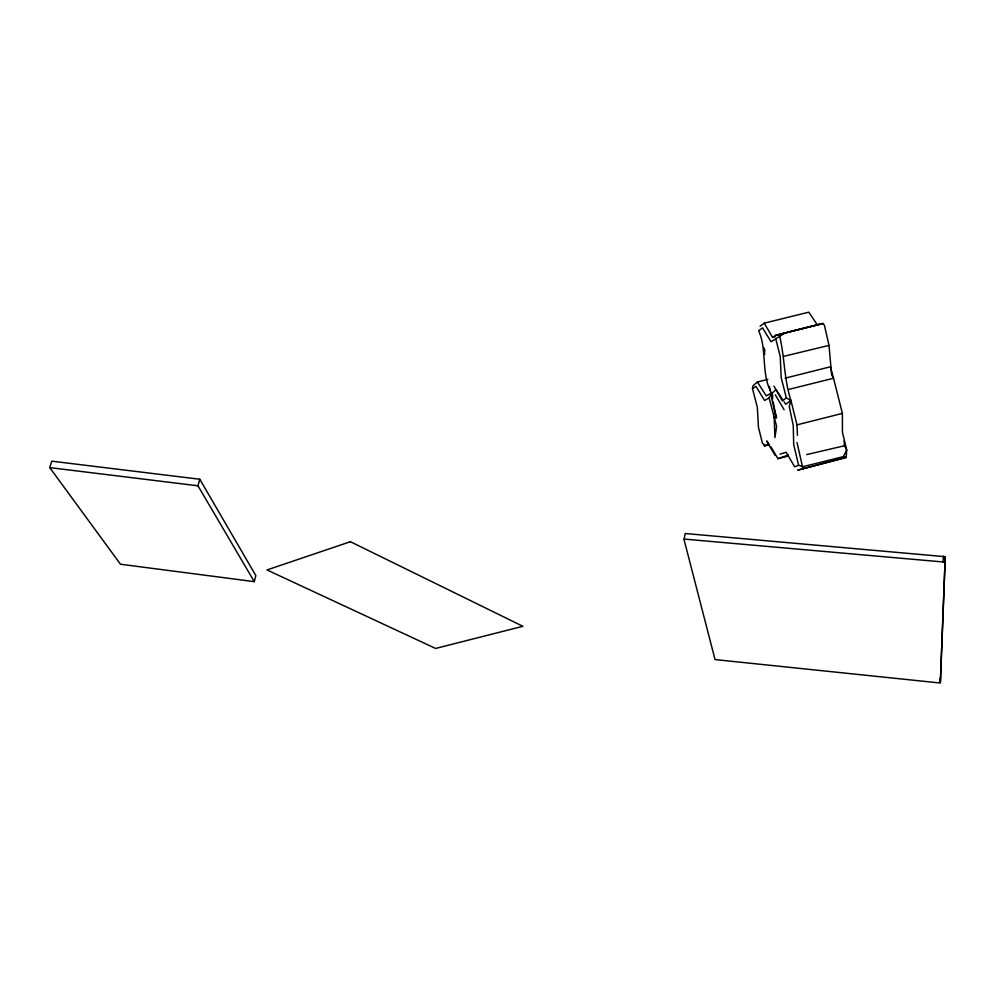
<?xml version="1.0" encoding="UTF-8"?>
<svg xmlns="http://www.w3.org/2000/svg" width="995" height="995" viewBox="0 0 995 995"><rect width="100%" height="100%" fill="white"/><g stroke="black" fill="none" stroke-linecap="round" stroke-linejoin="round"><path stroke-width="1.49" d="M945.25 556.702L940.362 682.607L937.887 682.769L715.032 659.573L684.013 539.477L685.219 533.507L945.25 556.702L940.362 682.607M939.877 682.819L940.399 677.682M944.641 562.498L942.912 561.951L943.521 556.155M764.72 444.379L764.508 445.859L768.936 444.74M782.48 399.368L775.976 389.53L772.219 393.249L771.535 397.602L776.162 417.875L774.185 417.216L769.147 397.925L771.535 392.988C760.702 373.871 767.468 350.563 758.65 330.676L762.556 327.927L771.05 341.72L785.428 332.728L823.126 323.499L824.445 325.34L828.997 345.402L831.633 374.841L833.524 378.249L842.392 413.398L842.454 432.278L846.695 449.964L846.21 457.414L797.928 470.1L846.21 457.414L843.424 456.63L802.791 466.717L798.587 465.25L794.644 466.817L786.162 452.252L780.055 454.13M769.508 444.442L764.508 445.859L762.332 442.787L758.464 427.353L757.332 407.328L752.494 388.635L752.991 385.774L757.394 381.993L767.817 379.369M254.297 581.64L255.852 575.62L199.784 479.242L51.777 461.17L49.75 467.613L120.47 564.227L254.297 581.64L197.955 485.796L199.784 479.242M779.781 336.571C784.719 357.864 784.097 379.617 790.925 400.45L789.259 406.507L793.251 425.412L793.687 444.429L798.587 465.25M843.424 456.63L846.695 449.964L844.457 445.76L844.108 440.847M797.418 435.325L796.983 424.853L790.925 400.45L786.348 397.925L782.406 400.91L773.973 386.184M790.925 400.45L785.739 404.281L784.11 401.818M760.056 326.198L764.21 323.176L808.811 312.181L817.343 324.917M752.494 388.635L755.989 386.383L764.558 400.475L769.147 397.925M764.21 323.176L772.543 337.317L775.553 335.439L785.428 332.728M772.667 397.279L771.535 392.988L766.274 395.91L757.394 381.993M788.363 455.076L777.941 458.683L771.038 447.029M777.941 458.683L788.426 456.021M796.983 424.853L842.392 413.398M785.043 378.187L830.402 366.794L833.524 378.249L788.811 389.393M772.543 337.317L775.478 336.596M783.674 356.347L828.997 345.402M806.696 454.591L844.457 445.76M774.185 417.216L776.622 426.32L774.931 437.676L774.185 417.216L776.685 417.253M942.912 561.951L684.299 539.091M49.75 467.613L197.955 485.796M768.538 443.272L766.623 440.947L775.093 455.362M775.304 394.804L784.097 409.729M775.839 339.208L780.242 356.459L781.199 377.702L786.348 397.925M769.384 386.47L770.329 391.023M771.535 392.988L772.617 398.846M773.165 401.781L776.162 417.875L775.005 410.637M764.67 354.419L764.185 348.275L764.657 350.812M797.02 442.539L802.94 468.645M772.219 393.249L772.68 396.147M764.185 348.275L764.57 351.011M350.389 541.703L266.996 569.948L435.623 648.454L522.897 626.303L350.389 541.703M820.863 323.785L775.553 335.439L823.126 323.499L820.863 323.785"/></g></svg>
